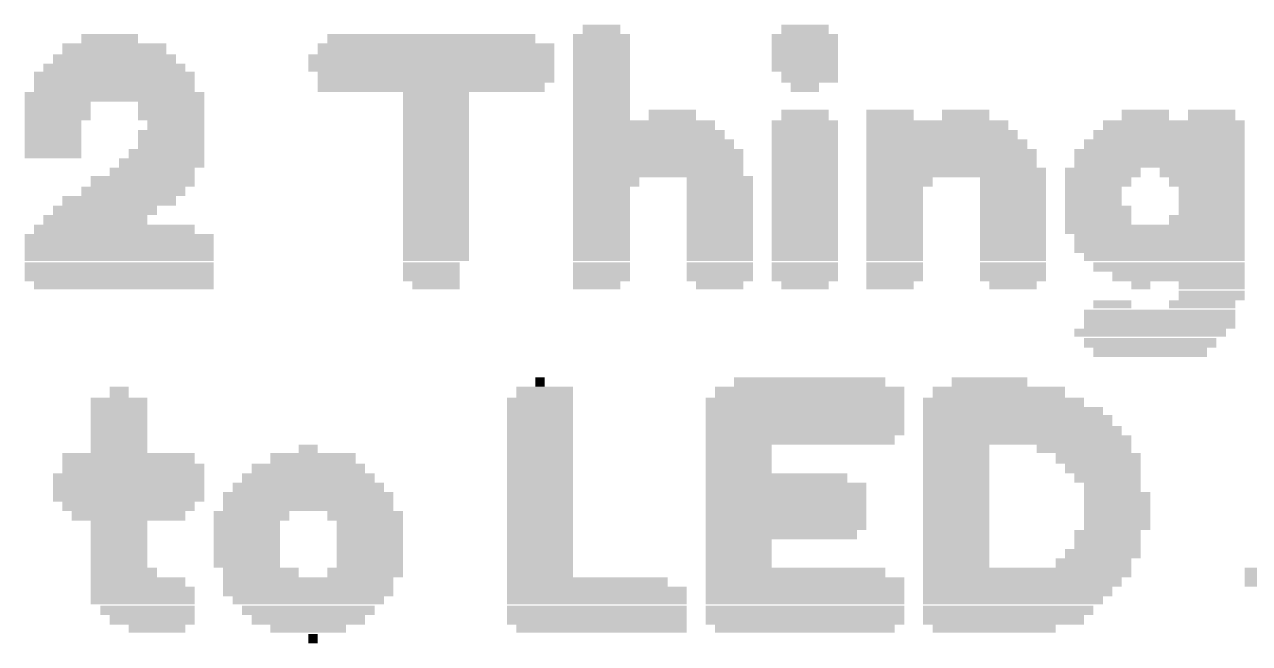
# Model space of a CAD drawing. Extents: x -23 to 84, y -8 to 75.
# Drawn here: x 44.03 to 53.1, y 51.05 to 55.63 of the extents above; entities that cross this region are included whole.
import ezdxf

# ---------------------------------------------------------------- set-up
doc = ezdxf.new("R2010")
doc.units = 0
doc.layers.add('21', color=253, linetype='CONTINUOUS')

# ---------------------------------------------------------------- blocks, each defined once
blk = doc.blocks.new('RECT')
blk.add_solid([(-0.5, -0.5), (0.5, -0.5), (-0.5, 0.5), (0.5, 0.5)])

msp = doc.modelspace()

# ---------------------------------------------------------------- block references
at = {"layer": '21'}
for p, xscale, yscale in [((48.305, 55.595), 0.28, 0.07), ((49.81, 55.595), 0.35, 0.07), ((44.7, 55.45), 0.77, 0.08), ((44.665, 55.525), 0.42, 0.07), ((47.08, 55.45), 1.75, 0.08), ((47.045, 55.525), 1.54, 0.07), ((48.305, 55.525), 0.42, 0.07), ((48.305, 55.45), 0.42, 0.08), ((49.81, 55.525), 0.49, 0.07), ((49.81, 55.45), 0.49, 0.08), ((44.7, 55.375), 0.91, 0.07), ((47.045, 55.375), 1.82, 0.07), ((48.305, 55.375), 0.42, 0.07), ((49.81, 55.375), 0.49, 0.07), ((44.7, 55.31), 1.05, 0.06), ((47.045, 55.31), 1.82, 0.06), ((48.305, 55.31), 0.42, 0.06), ((49.81, 55.31), 0.49, 0.06), ((44.7, 55.24), 1.19, 0.08), ((47.08, 55.24), 1.75, 0.08), ((48.305, 55.24), 0.42, 0.08), ((49.845, 55.24), 0.42, 0.08), ((44.7, 55.095), 1.33, 0.07), ((44.7, 55.165), 1.19, 0.07), ((47.045, 55.165), 1.68, 0.07), ((47.08, 55.095), 0.49, 0.07), ((48.305, 55.165), 0.42, 0.07), ((48.305, 55.095), 0.42, 0.07), ((49.81, 55.165), 0.21, 0.07), ((44.28, 55.03), 0.49, 0.06), ((45.12, 55.03), 0.49, 0.06), ((47.08, 55.03), 0.49, 0.06), ((48.305, 55.03), 0.42, 0.06), ((44.28, 54.96), 0.49, 0.08), ((45.12, 54.96), 0.49, 0.08), ((47.08, 54.96), 0.49, 0.08), ((48.305, 54.96), 0.42, 0.08), ((48.83, 54.96), 0.35, 0.08), ((49.81, 54.96), 0.35, 0.08), ((50.44, 54.96), 0.35, 0.08), ((51, 54.96), 0.35, 0.08), ((52.33, 54.96), 0.35, 0.08), ((52.82, 54.96), 0.35, 0.08), ((44.245, 54.885), 0.42, 0.07), ((44.245, 54.815), 0.42, 0.07), ((45.12, 54.815), 0.49, 0.07), ((45.155, 54.885), 0.42, 0.07), ((47.08, 54.885), 0.49, 0.07), ((47.08, 54.815), 0.49, 0.07), ((48.62, 54.885), 1.05, 0.07), ((48.655, 54.815), 1.12, 0.07), ((49.81, 54.885), 0.49, 0.07), ((49.81, 54.815), 0.49, 0.07), ((50.79, 54.885), 1.05, 0.07), ((50.825, 54.815), 1.12, 0.07), ((52.505, 54.815), 1.12, 0.07), ((52.54, 54.885), 1.05, 0.07), ((44.245, 54.745), 0.42, 0.07), ((45.12, 54.745), 0.49, 0.07), ((47.08, 54.745), 0.49, 0.07), ((48.69, 54.745), 1.19, 0.07), ((49.81, 54.745), 0.49, 0.07), ((50.86, 54.745), 1.19, 0.07), ((52.47, 54.745), 1.19, 0.07), ((44.245, 54.675), 0.42, 0.07), ((45.085, 54.675), 0.56, 0.07), ((47.08, 54.675), 0.49, 0.07), ((48.725, 54.675), 1.26, 0.07), ((49.81, 54.675), 0.49, 0.07), ((50.895, 54.675), 1.26, 0.07), ((52.435, 54.675), 1.26, 0.07), ((45.05, 54.605), 0.63, 0.07), ((47.08, 54.605), 0.49, 0.07), ((48.725, 54.605), 1.26, 0.07), ((49.81, 54.605), 0.49, 0.07), ((50.895, 54.605), 1.26, 0.07), ((52.435, 54.605), 1.26, 0.07), ((44.91, 54.47), 0.77, 0.08), ((44.98, 54.535), 0.63, 0.07), ((47.08, 54.535), 0.49, 0.07), ((47.08, 54.47), 0.49, 0.08), ((48.725, 54.535), 1.26, 0.07), ((48.34, 54.47), 0.49, 0.08), ((49.18, 54.47), 0.49, 0.08), ((49.81, 54.535), 0.49, 0.07), ((49.81, 54.47), 0.49, 0.08), ((50.93, 54.535), 1.33, 0.07), ((50.51, 54.47), 0.49, 0.08), ((51.35, 54.47), 0.49, 0.08), ((52.015, 54.535), 0.56, 0.07), ((51.98, 54.47), 0.49, 0.08), ((52.75, 54.535), 0.63, 0.07), ((52.785, 54.47), 0.56, 0.08), ((44.84, 54.395), 0.77, 0.07), ((47.08, 54.395), 0.49, 0.07), ((48.305, 54.395), 0.42, 0.07), ((49.18, 54.395), 0.49, 0.07), ((49.81, 54.395), 0.49, 0.07), ((50.475, 54.395), 0.42, 0.07), ((51.35, 54.395), 0.49, 0.07), ((51.945, 54.395), 0.42, 0.07), ((52.82, 54.395), 0.49, 0.07), ((44.735, 54.325), 0.84, 0.07), ((47.08, 54.325), 0.49, 0.07), ((48.305, 54.325), 0.42, 0.07), ((49.18, 54.325), 0.49, 0.07), ((49.81, 54.325), 0.49, 0.07), ((50.475, 54.325), 0.42, 0.07), ((51.35, 54.325), 0.49, 0.07), ((51.945, 54.325), 0.42, 0.07), ((52.82, 54.325), 0.49, 0.07), ((44.56, 54.185), 0.77, 0.07), ((44.63, 54.255), 0.77, 0.07), ((47.08, 54.255), 0.49, 0.07), ((47.08, 54.185), 0.49, 0.07), ((48.305, 54.255), 0.42, 0.07), ((48.305, 54.185), 0.42, 0.07), ((49.18, 54.255), 0.49, 0.07), ((49.18, 54.185), 0.49, 0.07), ((49.81, 54.255), 0.49, 0.07), ((49.81, 54.185), 0.49, 0.07), ((50.475, 54.255), 0.42, 0.07), ((50.475, 54.185), 0.42, 0.07), ((51.35, 54.255), 0.49, 0.07), ((51.35, 54.185), 0.49, 0.07), ((51.98, 54.255), 0.49, 0.07), ((51.98, 54.185), 0.49, 0.07), ((52.785, 54.185), 0.56, 0.07), ((52.82, 54.255), 0.49, 0.07), ((44.7, 54.115), 1.19, 0.07), ((47.08, 54.115), 0.49, 0.07), ((48.305, 54.115), 0.42, 0.07), ((49.18, 54.115), 0.49, 0.07), ((49.81, 54.115), 0.49, 0.07), ((50.475, 54.115), 0.42, 0.07), ((51.35, 54.115), 0.49, 0.07), ((52.4, 54.115), 1.33, 0.07), ((44.735, 54.045), 1.4, 0.07), ((47.08, 54.045), 0.49, 0.07), ((48.305, 54.045), 0.42, 0.07), ((49.18, 54.045), 0.49, 0.07), ((49.81, 54.045), 0.49, 0.07), ((50.475, 54.045), 0.42, 0.07), ((51.35, 54.045), 0.49, 0.07), ((52.435, 54.045), 1.26, 0.07), ((44.735, 53.975), 1.4, 0.07), ((44.735, 53.91), 1.4, 0.06), ((47.08, 53.975), 0.49, 0.07), ((47.08, 53.91), 0.49, 0.06), ((48.305, 53.975), 0.42, 0.07), ((48.305, 53.91), 0.42, 0.06), ((49.18, 53.975), 0.49, 0.07), ((49.18, 53.91), 0.49, 0.06), ((49.81, 53.975), 0.49, 0.07), ((49.81, 53.91), 0.49, 0.06), ((50.475, 53.975), 0.42, 0.07), ((50.475, 53.91), 0.42, 0.06), ((51.35, 53.975), 0.49, 0.07), ((51.35, 53.91), 0.49, 0.06), ((52.435, 53.975), 1.26, 0.07), ((52.47, 53.91), 1.19, 0.06), ((44.735, 53.835), 1.4, 0.07), ((47.045, 53.835), 0.42, 0.07), ((48.305, 53.835), 0.42, 0.07), ((49.18, 53.835), 0.49, 0.07), ((49.81, 53.835), 0.49, 0.07), ((50.475, 53.835), 0.42, 0.07), ((51.35, 53.835), 0.49, 0.07), ((52.505, 53.835), 1.12, 0.07), ((44.735, 53.765), 1.4, 0.07), ((47.045, 53.765), 0.42, 0.07), ((48.305, 53.765), 0.42, 0.07), ((49.18, 53.765), 0.49, 0.07), ((49.81, 53.765), 0.49, 0.07), ((50.475, 53.765), 0.42, 0.07), ((51.35, 53.765), 0.49, 0.07), ((52.575, 53.765), 0.98, 0.07), ((44.77, 53.7), 1.33, 0.06), ((47.08, 53.7), 0.35, 0.06), ((48.27, 53.7), 0.35, 0.06), ((49.18, 53.7), 0.35, 0.06), ((49.81, 53.7), 0.35, 0.06), ((50.44, 53.7), 0.35, 0.06), ((51.35, 53.7), 0.35, 0.06), ((52.295, 53.7), 0.14, 0.06), ((52.82, 53.7), 0.49, 0.06), ((52.085, 53.56), 0.28, 0.06), ((52.75, 53.56), 0.49, 0.06), ((52.82, 53.625), 0.49, 0.07), ((52.435, 53.485), 1.12, 0.07), ((52.435, 53.415), 1.12, 0.07), ((52.365, 53.35), 1.12, 0.06), ((52.365, 53.275), 0.98, 0.07), ((52.365, 53.205), 0.84, 0.07), ((44.735, 52.91), 0.14, 0.08), ((47.885, 52.91), 0.42, 0.08), ((47.85, 52.985), 0.07, 0.07), ((49.845, 52.91), 1.4, 0.08), ((49.845, 52.985), 1.12, 0.07), ((51.245, 52.91), 0.98, 0.08), ((51.175, 52.985), 0.56, 0.07), ((44.735, 52.835), 0.42, 0.07), ((47.85, 52.835), 0.49, 0.07), ((49.81, 52.835), 1.47, 0.07), ((51.28, 52.835), 1.19, 0.07), ((44.735, 52.77), 0.42, 0.06), ((47.85, 52.77), 0.49, 0.06), ((49.81, 52.77), 1.47, 0.06), ((51.35, 52.77), 1.33, 0.06), ((44.735, 52.7), 0.42, 0.08), ((47.85, 52.7), 0.49, 0.08), ((49.81, 52.7), 1.47, 0.08), ((51.385, 52.7), 1.4, 0.08), ((44.735, 52.625), 0.42, 0.07), ((44.735, 52.555), 0.42, 0.07), ((47.85, 52.625), 0.49, 0.07), ((47.85, 52.555), 0.49, 0.07), ((49.81, 52.625), 1.47, 0.07), ((49.775, 52.555), 1.4, 0.07), ((51.42, 52.625), 1.47, 0.07), ((51.455, 52.555), 1.54, 0.07), ((44.735, 52.49), 0.42, 0.06), ((46.135, 52.49), 0.14, 0.06), ((47.85, 52.49), 0.49, 0.06), ((49.32, 52.49), 0.49, 0.06), ((50.93, 52.49), 0.49, 0.06), ((51.875, 52.49), 0.7, 0.06), ((44.805, 52.42), 0.98, 0.08), ((46.17, 52.42), 0.63, 0.08), ((47.85, 52.42), 0.49, 0.08), ((49.32, 52.42), 0.49, 0.08), ((50.93, 52.42), 0.49, 0.08), ((51.98, 52.42), 0.63, 0.08), ((44.805, 52.275), 1.12, 0.07), ((44.84, 52.345), 1.05, 0.07), ((46.135, 52.275), 0.98, 0.07), ((46.135, 52.345), 0.84, 0.07), ((47.85, 52.345), 0.49, 0.07), ((47.85, 52.275), 0.49, 0.07), ((49.32, 52.345), 0.49, 0.07), ((49.6, 52.275), 1.05, 0.07), ((50.93, 52.345), 0.49, 0.07), ((50.93, 52.275), 0.49, 0.07), ((52.015, 52.345), 0.56, 0.07), ((52.05, 52.275), 0.49, 0.07), ((44.805, 52.205), 1.12, 0.07), ((46.135, 52.205), 1.12, 0.07), ((47.85, 52.205), 0.49, 0.07), ((49.67, 52.205), 1.19, 0.07), ((50.93, 52.205), 0.49, 0.07), ((52.085, 52.205), 0.42, 0.07), ((44.805, 52.135), 1.12, 0.07), ((46.135, 52.135), 1.26, 0.07), ((47.85, 52.135), 0.49, 0.07), ((49.67, 52.135), 1.19, 0.07), ((50.93, 52.135), 0.49, 0.07), ((52.12, 52.135), 0.49, 0.07), ((44.805, 52.065), 0.98, 0.07), ((46.135, 52.065), 1.26, 0.07), ((47.85, 52.065), 0.49, 0.07), ((49.67, 52.065), 1.19, 0.07), ((50.93, 52.065), 0.49, 0.07), ((52.12, 52.065), 0.49, 0.07), ((44.805, 51.995), 0.84, 0.07), ((44.735, 51.93), 0.42, 0.08), ((45.715, 51.995), 0.56, 0.07), ((45.68, 51.93), 0.49, 0.08), ((46.555, 51.995), 0.56, 0.07), ((46.59, 51.93), 0.49, 0.08), ((47.85, 51.995), 0.49, 0.07), ((47.85, 51.93), 0.49, 0.08), ((49.67, 51.995), 1.19, 0.07), ((49.67, 51.93), 1.19, 0.08), ((50.93, 51.995), 0.49, 0.07), ((50.93, 51.93), 0.49, 0.08), ((52.12, 51.995), 0.49, 0.07), ((52.12, 51.93), 0.49, 0.08), ((44.735, 51.855), 0.42, 0.07), ((45.68, 51.855), 0.49, 0.07), ((46.59, 51.855), 0.49, 0.07), ((47.85, 51.855), 0.49, 0.07), ((49.635, 51.855), 1.12, 0.07), ((50.93, 51.855), 0.49, 0.07), ((52.05, 51.855), 0.49, 0.07), ((44.735, 51.785), 0.42, 0.07), ((45.68, 51.785), 0.49, 0.07), ((46.59, 51.785), 0.49, 0.07), ((47.85, 51.785), 0.49, 0.07), ((49.32, 51.785), 0.49, 0.07), ((50.93, 51.785), 0.49, 0.07), ((52.05, 51.785), 0.49, 0.07), ((44.735, 51.715), 0.42, 0.07), ((44.735, 51.645), 0.42, 0.07), ((45.68, 51.715), 0.49, 0.07), ((45.68, 51.645), 0.49, 0.07), ((46.59, 51.715), 0.49, 0.07), ((46.59, 51.645), 0.49, 0.07), ((47.85, 51.715), 0.49, 0.07), ((47.85, 51.645), 0.49, 0.07), ((49.32, 51.715), 0.49, 0.07), ((49.32, 51.645), 0.49, 0.07), ((50.93, 51.715), 0.49, 0.07), ((50.93, 51.645), 0.49, 0.07), ((51.945, 51.645), 0.56, 0.07), ((52.015, 51.715), 0.56, 0.07), ((44.77, 51.575), 0.49, 0.07), ((45.785, 51.575), 0.56, 0.07), ((46.555, 51.575), 0.56, 0.07), ((47.85, 51.575), 0.49, 0.07), ((49.74, 51.575), 1.33, 0.07), ((51.455, 51.575), 1.54, 0.07), ((53.345, 51.575), 0.56, 0.07), ((44.875, 51.505), 0.7, 0.07), ((46.135, 51.505), 1.26, 0.07), ((48.2, 51.505), 1.19, 0.07), ((49.81, 51.505), 1.47, 0.07), ((51.42, 51.505), 1.47, 0.07), ((53.73, 51.505), 1.33, 0.07), ((44.91, 51.435), 0.77, 0.07), ((44.91, 51.37), 0.77, 0.06), ((46.135, 51.435), 1.26, 0.07), ((46.135, 51.37), 1.12, 0.06), ((48.27, 51.435), 1.33, 0.07), ((48.27, 51.37), 1.33, 0.06), ((49.81, 51.435), 1.47, 0.07), ((49.81, 51.37), 1.47, 0.06), ((51.385, 51.435), 1.4, 0.07), ((51.35, 51.37), 1.33, 0.06), ((44.945, 51.295), 0.7, 0.07), ((46.135, 51.295), 0.98, 0.07), ((48.27, 51.295), 1.33, 0.07), ((49.81, 51.295), 1.47, 0.07), ((51.315, 51.295), 1.26, 0.07), ((44.98, 51.225), 0.63, 0.07), ((46.135, 51.225), 0.84, 0.07), ((48.27, 51.225), 1.33, 0.07), ((49.81, 51.225), 1.47, 0.07), ((51.28, 51.225), 1.19, 0.07), ((45.015, 51.16), 0.42, 0.06), ((46.135, 51.16), 0.56, 0.06), ((48.305, 51.16), 1.26, 0.06), ((49.81, 51.16), 1.33, 0.06), ((51.21, 51.16), 0.91, 0.06), ((46.17, 51.085), 0.07, 0.07)]:
    msp.add_blockref('RECT', p, dxfattribs=dict(at, xscale=xscale, yscale=yscale))

doc.saveas('drawing.dxf')
